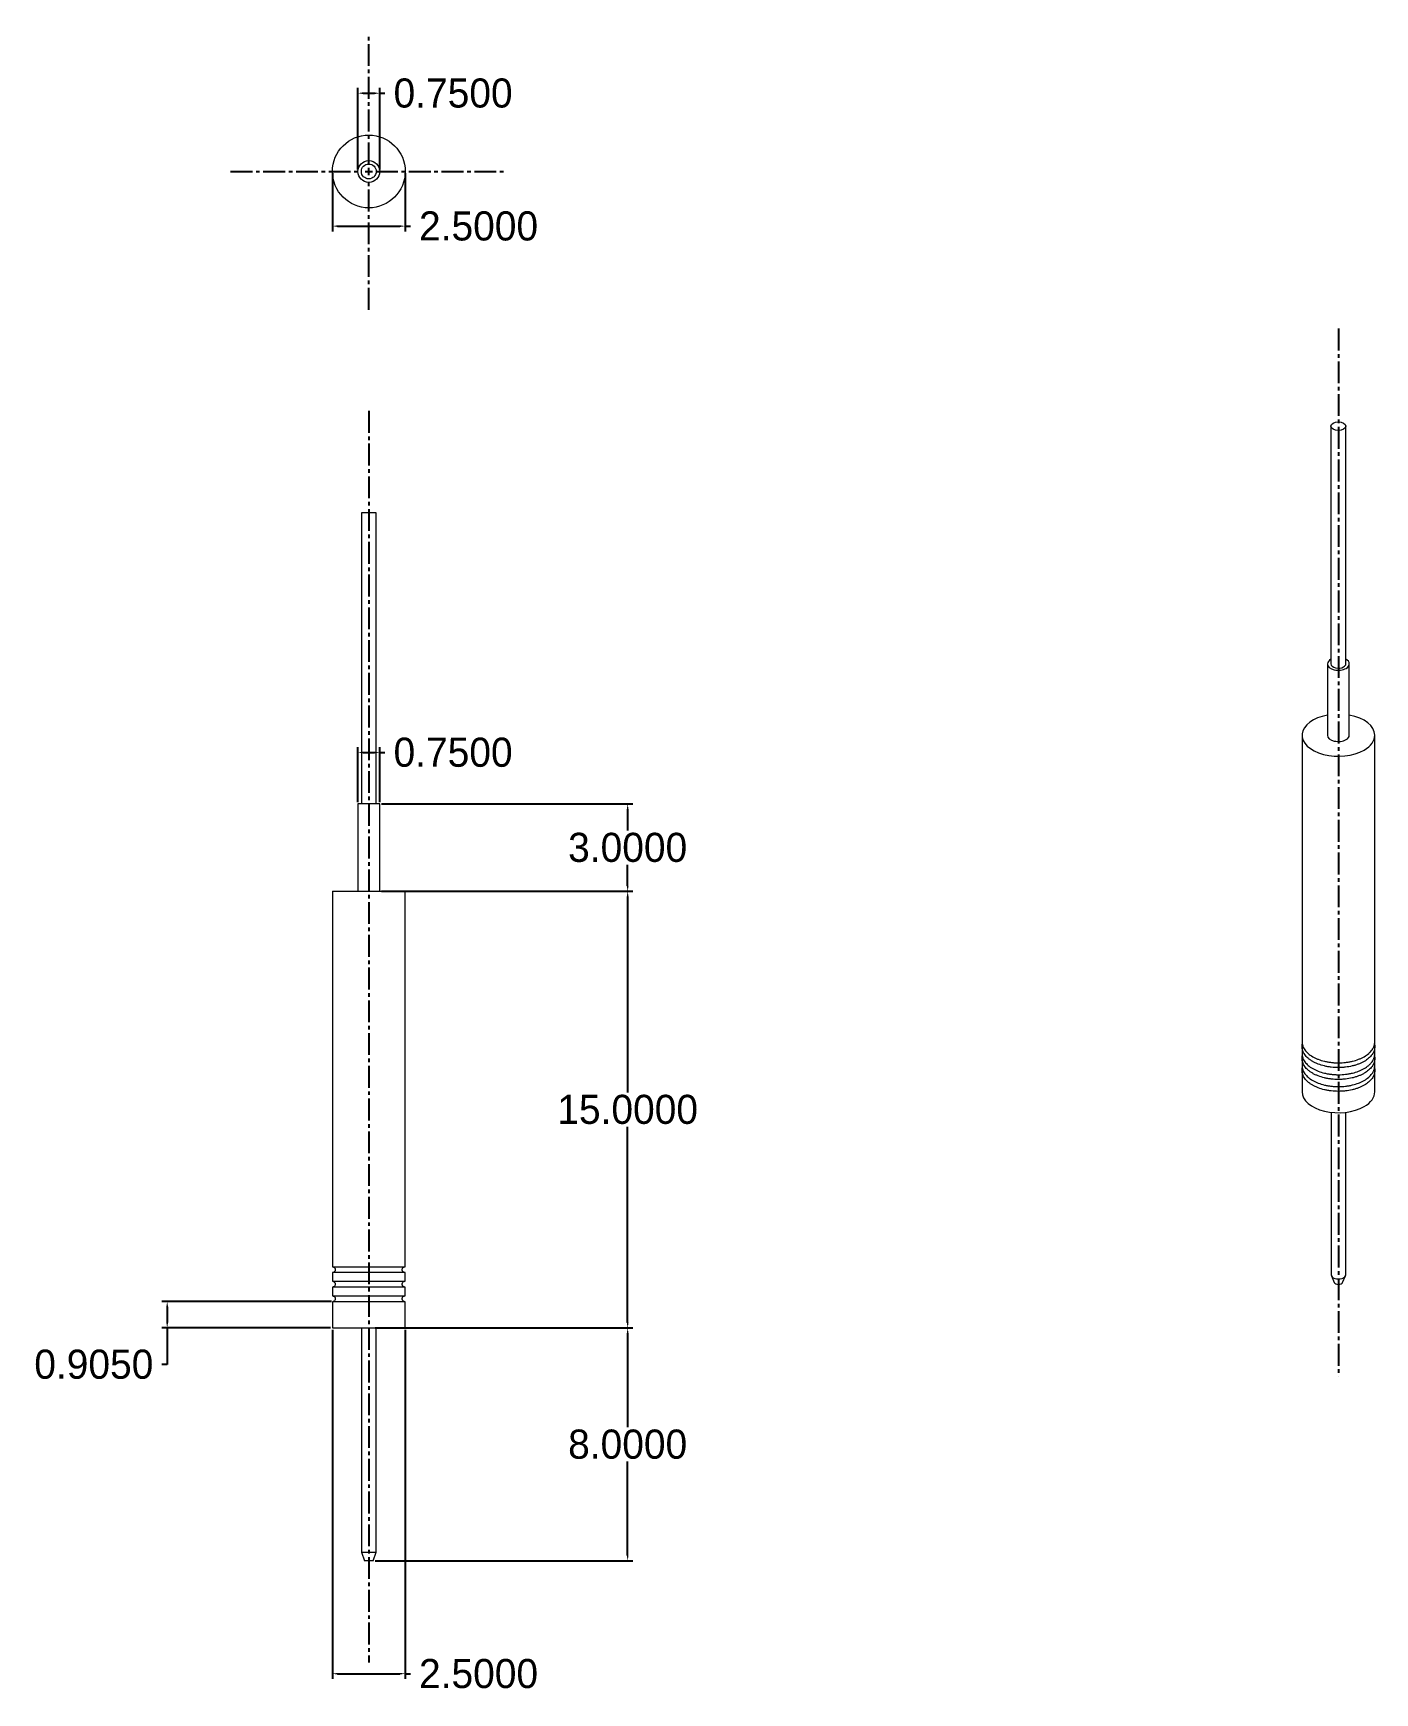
# Model space of a CAD drawing. Header units: millimetres. Extents: x 84.8 to 130.9, y 31.5 to 88.5.
import ezdxf

# ---------------------------------------------------------------- set-up
doc = ezdxf.new("R2010")
doc.units = ezdxf.units.MM
doc.linetypes.add('CENTER2', pattern=[1.125, 0.75, -0.125, 0.125, -0.125])
doc.layers.add('1', color=7, linetype='Continuous', true_color=0xffffff)
doc.dimstyles.get("Standard").update_dxf_attribs({"dimtxt": 1, "dimasz": 0.18, "dimexe": 0.18, "dimexo": 0.0625, "dimgap": 0.09, "dimtad": 0, "dimtih": 1, "dimtoh": 1, "dimdec": 4, "dimzin": 0, "dimdsep": 46, "dimtxsty": 'Standard', "dimcen": 0.09, "dimadec": 0, "dimazin": 0, "dimtfac": 1, "dimtdec": 4, "dimtofl": 0, "dimtmove": 0, "dimatfit": 3, "dimfxl": 1, "dimtolj": 1, "dimtzin": 0, "dimarcsym": 0})

# ---------------------------------------------------------------- blocks, each defined once
blk = doc.blocks.new('*D23')
at = {"color": 0, "lineweight": -2, "transparency": 16777216}
for p, q in [((97.663, 58.993), (105.421, 58.993)), ((105.241, 58.813), (105.241, 52.083)), ((105.241, 44.173), (105.241, 50.903)), ((97.663, 43.993), (105.421, 43.993))]:
    blk.add_line(p, q, dxfattribs=at)
at = {"color": 0, "lineweight": -3, "transparency": 16777216}
for points in [[(105.211, 58.813), (105.271, 58.813), (105.241, 58.993)], [(105.211, 44.173), (105.271, 44.173), (105.241, 43.993)]]:
    blk.add_solid(points, dxfattribs=at)
at = {"layer": 'Defpoints', "color": 0, "lineweight": -3, "transparency": 16777216}
for p in [(97.6, 58.993), (97.6, 43.993), (105.241, 43.993)]:
    blk.add_point(p, dxfattribs=at)
at = {"color": 0, "lineweight": -3, "transparency": 16777216, "insert": (105.241, 51.493), "char_height": 1, "attachment_point": 5}
blk.add_mtext('\\A1;15.0000', dxfattribs=at)
blk = doc.blocks.new('*D24')
at = {"color": 0, "lineweight": -2, "transparency": 16777216}
for p, q in [((95.068, 44.898), (89.245, 44.898)), ((89.425, 44.718), (89.425, 44.173)), ((95.038, 43.993), (89.245, 43.993)), ((89.425, 43.993), (89.425, 42.739)), ((89.425, 42.739), (89.245, 42.739))]:
    blk.add_line(p, q, dxfattribs=at)
at = {"color": 0, "lineweight": -3, "transparency": 16777216}
for points in [[(89.395, 44.718), (89.455, 44.718), (89.425, 44.898)], [(89.395, 44.173), (89.455, 44.173), (89.425, 43.993)]]:
    blk.add_solid(points, dxfattribs=at)
at = {"layer": 'Defpoints', "color": 0, "lineweight": -3, "transparency": 16777216}
for p in [(89.425, 44.898), (95.13, 44.898), (95.1, 43.993)]:
    blk.add_point(p, dxfattribs=at)
at = {"color": 0, "lineweight": -3, "transparency": 16777216, "insert": (86.905, 42.739), "char_height": 1, "attachment_point": 5}
blk.add_mtext('\\A1;0.9050', dxfattribs=at)
blk = doc.blocks.new('*D26')
at = {"color": 0, "lineweight": -2, "transparency": 16777216}
for p, q in [((96.563, 43.993), (105.421, 43.993)), ((105.241, 43.813), (105.241, 40.583)), ((105.241, 36.173), (105.241, 39.403)), ((96.563, 35.993), (105.421, 35.993))]:
    blk.add_line(p, q, dxfattribs=at)
at = {"color": 0, "lineweight": -3, "transparency": 16777216}
for points in [[(105.211, 43.813), (105.271, 43.813), (105.241, 43.993)], [(105.211, 36.173), (105.271, 36.173), (105.241, 35.993)]]:
    blk.add_solid(points, dxfattribs=at)
at = {"layer": 'Defpoints', "color": 0, "lineweight": -3, "transparency": 16777216}
for p in [(96.5, 43.993), (105.241, 43.993), (96.5, 35.993)]:
    blk.add_point(p, dxfattribs=at)
at = {"color": 0, "lineweight": -3, "transparency": 16777216, "insert": (105.241, 39.993), "char_height": 1, "attachment_point": 5}
blk.add_mtext('\\A1;8.0000', dxfattribs=at)
blk = doc.blocks.new('*D27')
at = {"color": 0, "lineweight": -2, "transparency": 16777216}
for p, q in [((95.1, 43.93), (95.1, 31.933)), ((97.6, 43.93), (97.6, 31.933)), ((95.28, 32.113), (97.42, 32.113)), ((97.6, 32.113), (97.78, 32.113))]:
    blk.add_line(p, q, dxfattribs=at)
at = {"color": 0, "lineweight": -3, "transparency": 16777216}
for points in [[(95.28, 32.143), (95.28, 32.083), (95.1, 32.113)], [(97.42, 32.143), (97.42, 32.083), (97.6, 32.113)]]:
    blk.add_solid(points, dxfattribs=at)
at = {"layer": 'Defpoints', "color": 0, "lineweight": -3, "transparency": 16777216}
for p in [(95.1, 43.993), (97.6, 43.993), (97.6, 32.113)]:
    blk.add_point(p, dxfattribs=at)
at = {"color": 0, "lineweight": -3, "transparency": 16777216, "insert": (100.12, 32.113), "char_height": 1, "attachment_point": 5}
blk.add_mtext('\\A1;2.5000', dxfattribs=at)
blk = doc.blocks.new('*D28')
at = {"color": 0, "lineweight": -2, "transparency": 16777216}
for p, q in [((95.975, 62.055), (95.975, 63.941)), ((96.725, 62.055), (96.725, 63.941)), ((96.155, 63.761), (96.545, 63.761)), ((96.725, 63.761), (96.905, 63.761))]:
    blk.add_line(p, q, dxfattribs=at)
at = {"color": 0, "lineweight": -3, "transparency": 16777216}
for points in [[(96.155, 63.791), (96.155, 63.731), (95.975, 63.761)], [(96.545, 63.791), (96.545, 63.731), (96.725, 63.761)]]:
    blk.add_solid(points, dxfattribs=at)
at = {"layer": 'Defpoints', "color": 0, "lineweight": -3, "transparency": 16777216}
for p in [(96.725, 63.761), (95.975, 61.993), (96.725, 61.993)]:
    blk.add_point(p, dxfattribs=at)
at = {"color": 0, "lineweight": -3, "transparency": 16777216, "insert": (99.245, 63.761), "char_height": 1, "attachment_point": 5}
blk.add_mtext('\\A1;0.7500', dxfattribs=at)
blk = doc.blocks.new('*U30')
at = {"color": 0, "linetype": 'CENTER2', "lineweight": -3, "transparency": 16777216}
blk.add_line((0, 19.234), (0, -16.768), dxfattribs=at)
blk = doc.blocks.new('*U31')
at = {"color": 0, "linetype": 'CENTER2', "lineweight": -3, "transparency": 16777216}
blk.add_line((0, 22.95), (0, -20.05), dxfattribs=at)
blk = doc.blocks.new('*D32')
at = {"color": 0, "lineweight": -2, "transparency": 16777216}
for p, q in [((96.788, 61.993), (105.421, 61.993)), ((105.241, 61.813), (105.241, 61.083)), ((105.241, 59.173), (105.241, 59.903)), ((96.788, 58.993), (105.421, 58.993))]:
    blk.add_line(p, q, dxfattribs=at)
at = {"color": 0, "lineweight": -3, "transparency": 16777216}
for points in [[(105.211, 61.813), (105.271, 61.813), (105.241, 61.993)], [(105.211, 59.173), (105.271, 59.173), (105.241, 58.993)]]:
    blk.add_solid(points, dxfattribs=at)
at = {"layer": 'Defpoints', "color": 0, "lineweight": -3, "transparency": 16777216}
for p in [(96.725, 61.993), (96.725, 58.993), (105.241, 58.993)]:
    blk.add_point(p, dxfattribs=at)
at = {"color": 0, "lineweight": -3, "transparency": 16777216, "insert": (105.241, 60.493), "char_height": 1, "attachment_point": 5}
blk.add_mtext('\\A1;3.0000', dxfattribs=at)
blk = doc.blocks.new('*U33')
at = {"color": 0, "linetype": 'CENTER2', "lineweight": -3, "transparency": 16777216}
for p, q in [((0, 0.25), (0, 4.75)), ((-4.75, 0), (-0.25, 0)), ((0.25, 0), (4.75, 0)), ((0, -4.75), (0, -0.25))]:
    blk.add_line(p, q, dxfattribs=at)
at = {"color": 0, "linetype": 'Continuous', "lineweight": -3, "transparency": 16777216}
for p, q in [((-0.125, 0), (0.125, 0)), ((0, -0.125), (0, 0.125))]:
    blk.add_line(p, q, dxfattribs=at)
blk = doc.blocks.new('*D34')
at = {"color": 0, "lineweight": -2, "transparency": 16777216}
for p, q in [((95.1, 83.655), (95.1, 81.66)), ((97.6, 83.655), (97.6, 81.66)), ((95.28, 81.84), (97.42, 81.84)), ((97.6, 81.84), (97.78, 81.84))]:
    blk.add_line(p, q, dxfattribs=at)
at = {"color": 0, "lineweight": -3, "transparency": 16777216}
for points in [[(95.28, 81.87), (95.28, 81.81), (95.1, 81.84)], [(97.42, 81.87), (97.42, 81.81), (97.6, 81.84)]]:
    blk.add_solid(points, dxfattribs=at)
at = {"layer": 'Defpoints', "color": 0, "lineweight": -3, "transparency": 16777216}
for p in [(95.1, 83.718), (97.6, 83.718), (97.6, 81.84)]:
    blk.add_point(p, dxfattribs=at)
at = {"color": 0, "lineweight": -3, "transparency": 16777216, "insert": (100.12, 81.84), "char_height": 1, "attachment_point": 5}
blk.add_mtext('\\A1;2.5000', dxfattribs=at)
blk = doc.blocks.new('*D35')
at = {"color": 0, "lineweight": -2, "transparency": 16777216}
for p, q in [((95.975, 83.78), (95.975, 86.586)), ((96.155, 86.406), (96.545, 86.406)), ((96.725, 83.78), (96.725, 86.586)), ((96.725, 86.406), (96.905, 86.406))]:
    blk.add_line(p, q, dxfattribs=at)
at = {"color": 0, "lineweight": -3, "transparency": 16777216}
for points in [[(96.155, 86.436), (96.155, 86.376), (95.975, 86.406)], [(96.545, 86.436), (96.545, 86.376), (96.725, 86.406)]]:
    blk.add_solid(points, dxfattribs=at)
at = {"layer": 'Defpoints', "color": 0, "lineweight": -3, "transparency": 16777216}
for p in [(96.725, 86.406), (95.975, 83.718), (96.725, 83.718)]:
    blk.add_point(p, dxfattribs=at)
at = {"color": 0, "lineweight": -3, "transparency": 16777216, "insert": (99.245, 86.406), "char_height": 1, "attachment_point": 5}
blk.add_mtext('\\A1;0.7500', dxfattribs=at)

msp = doc.modelspace()

# ---------------------------------------------------------------- linework, layer by layer
at = {"layer": '1', "color": 155, "linetype": 'Continuous', "lineweight": 13}
for p, q in [((129.39847, 74.96673), (129.39847, 66.80176)), ((129.90847, 66.80176), (129.90847, 74.96673)), ((96.35036, 71.99281), (96.09536, 71.99281)), ((96.09536, 71.99281), (96.09536, 61.99281)), ((96.60536, 71.99281), (96.35036, 71.99281)), ((96.60536, 61.99281), (96.60536, 71.99281)), ((129.27847, 66.80176), (129.27847, 64.35227)), ((130.02847, 64.35227), (130.02847, 66.80176)), ((128.40347, 64.35227), (128.40347, 53.81937)), ((130.90347, 53.81946), (130.90347, 64.35227)), ((96.35036, 61.99281), (95.97536, 61.99281)), ((95.97536, 61.99281), (95.97536, 58.99281)), ((96.72536, 61.99281), (96.35036, 61.99281)), ((96.72536, 58.99281), (96.72536, 61.99281)), ((95.10036, 58.99281), (96.35036, 58.99281)), ((95.10036, 58.99281), (95.10036, 46.09278)), ((96.35036, 58.99281), (97.60036, 58.99281)), ((97.60036, 46.09277), (97.60036, 58.99281)), ((128.40347, 53.65621), (128.40347, 53.41112)), ((130.90347, 53.41121), (130.90347, 53.65617)), ((128.40347, 53.24796), (128.40347, 53.00288)), ((130.90347, 53.00296), (130.90347, 53.24792)), ((128.40347, 52.83971), (128.40347, 52.10482)), ((130.90347, 52.10482), (130.90347, 52.83967)), ((129.40347, 51.39763), (129.40347, 45.8178)), ((129.90347, 45.8178), (129.90347, 51.39763)), ((95.10036, 45.89285), (95.10036, 45.59278)), ((97.60036, 45.59277), (97.60036, 45.89283)), ((129.41051, 45.78378), (129.50769, 45.55244)), ((129.79924, 45.55244), (129.89642, 45.78378)), ((95.10036, 45.39285), (95.10036, 45.09278)), ((97.60036, 45.09277), (97.60036, 45.39283)), ((95.10036, 44.89285), (95.10036, 43.99281)), ((97.60036, 43.99281), (97.60036, 44.89283)), ((95.10036, 43.99281), (96.35036, 43.99281)), ((96.10036, 43.99281), (96.10036, 36.29281)), ((96.35036, 43.99281), (97.60036, 43.99281)), ((96.60036, 36.29281), (96.60036, 43.99281)), ((96.10036, 36.29281), (96.20036, 35.99281)), ((96.10036, 36.29281), (96.60036, 36.29281)), ((96.50036, 35.99281), (96.20036, 35.99281)), ((96.50036, 35.99281), (96.60036, 36.29281))]:
    msp.add_line(p, q, dxfattribs=at)
for radius in [1.25, 0.375, 0.255]:
    msp.add_circle((96.35036, 83.71768), radius, dxfattribs=at)
msp.add_ellipse((129.65347, 74.96673), major_axis=(-0.255, 0), ratio=0.57735027, dxfattribs=at)
for centre, major_axis, start_param, end_param in [((129.65347, 66.80176), (-0.375, 0), 5.46018604, 6.28318531), ((129.65347, 66.80176), (-0.375, 0), 0, 2.35619479), ((129.65347, 66.80176), (-0.255, 0), 0, 2.35619524), ((129.65347, 66.80176), (-0.255, 0), 2.35619525, 3.14159379), ((129.65347, 66.80176), (-0.375, 0), 2.35619454, 3.96468959), ((129.65347, 64.35227), (1.25, 0), 1.87553073, 5.49778699), ((129.65347, 64.35227), (1.25, 0), 0, 1.26616001), ((129.65347, 64.35227), (-0.375, 0), 0, 2.35619479), ((129.65347, 64.35227), (-0.375, 0), 2.35619454, 3.14159325), ((129.65347, 64.35227), (1.25, 0), 5.49778699, 6.28318531), ((129.65347, 52.10482), (1.25, 0), 3.14159248, 5.49778699), ((129.65347, 52.10482), (1.25, 0), 5.49778699, 6.28318531), ((129.65347, 45.8178), (-0.25, 0), 0, 3.14159283), ((129.65347, 45.57285), (0.15, 0), 3.37956843, 6.04521082)]:
    msp.add_ellipse(centre, major_axis=major_axis, ratio=0.57735027, start_param=start_param, end_param=end_param, dxfattribs=at)
for points, knots in [([(130.88841, 53.76784), (130.889, 53.76568), (130.88957, 53.76352), (130.89311, 53.74965), (130.90055, 53.71448), (130.90545, 53.65577), (130.90143, 53.60872), (130.89337, 53.56163), (130.88727, 53.53796), (130.86316, 53.46831), (130.83944, 53.42334), (130.79256, 53.35805), (130.77502, 53.33662), (130.73608, 53.29462), (130.71497, 53.27434), (130.64691, 53.21564), (130.59525, 53.17931), (130.52269, 53.13743), (130.50774, 53.12921), (130.47719, 53.11323), (130.46163, 53.10549), (130.41412, 53.08301), (130.34858, 53.05498), (130.27872, 53.0308), (130.22468, 53.01414), (130.20639, 53.00883), (130.16926, 52.9987), (130.15036, 52.99387), (130.05523, 52.97119), (129.9772, 52.95761), (129.85733, 52.94385), (129.8169, 52.94038), (129.75554, 52.93687), (129.73491, 52.93599), (129.69382, 52.93482), (129.67332, 52.93453), (129.57109, 52.93452), (129.49008, 52.93911), (129.3898, 52.95062), (129.3698, 52.95321), (129.32988, 52.95899), (129.30995, 52.96218), (129.25095, 52.97255), (129.21248, 52.98053), (129.09959, 53.00757), (129.02765, 53.02971), (128.94204, 53.0627), (128.92514, 53.06957), (128.89216, 53.08369), (128.87602, 53.09096), (128.82867, 53.11339), (128.76833, 53.14496), (128.71353, 53.17983), (128.67454, 53.20723), (128.6619, 53.21658), (128.63733, 53.23569), (128.62545, 53.24544), (128.56847, 53.2947), (128.53011, 53.33619), (128.48322, 53.40145), (128.46938, 53.42372), (128.4454, 53.46931), (128.43545, 53.49229), (128.41156, 53.5616), (128.40352, 53.60834), (128.40345, 53.66758), (128.40395, 53.67948), (128.40596, 53.70331), (128.40747, 53.71516), (128.41044, 53.73263), (128.41152, 53.7383), (128.41272, 53.74395)], [0, 0, 0, 0, 0.0026412, 0.0026412, 0.0169954, 0.04570381, 0.07441222, 0.07441222, 0.10312063, 0.10312063, 0.16053744, 0.16053744, 0.18924585, 0.18924585, 0.21795425, 0.21795425, 0.27537107, 0.27537107, 0.28972527, 0.28972527, 0.30407948, 0.30407948, 0.33278788, 0.36149629, 0.36149629, 0.37585049, 0.37585049, 0.3902047, 0.3902047, 0.44762151, 0.44762151, 0.47632992, 0.47632992, 0.49068412, 0.49068412, 0.50503833, 0.50503833, 0.56245514, 0.56245514, 0.57680934, 0.57680934, 0.59116355, 0.59116355, 0.61987195, 0.61987195, 0.67728877, 0.67728877, 0.69164297, 0.69164297, 0.70599717, 0.70599717, 0.73470558, 0.76341399, 0.76341399, 0.77776819, 0.77776819, 0.7921224, 0.7921224, 0.84953921, 0.84953921, 0.87824762, 0.87824762, 0.90695602, 0.90695602, 0.96437284, 0.96437284, 0.97872704, 0.97872704, 0.99308125, 0.99308125, 1, 1, 1, 1]), ([(128.40347, 53.81978), (128.40347, 53.81912), (128.40347, 53.81847), (128.40365, 53.77083), (128.41172, 53.72395), (128.43203, 53.66559), (128.43659, 53.65399), (128.44664, 53.63103), (128.46314, 53.59691), (128.49763, 53.54163), (128.53261, 53.49909), (128.57135, 53.45741), (128.59272, 53.43691), (128.66123, 53.37799), (128.713, 53.34173), (128.78524, 53.30013), (128.80007, 53.29199), (128.83049, 53.27611), (128.84612, 53.26834), (128.89399, 53.24572), (128.92693, 53.23167), (129.02876, 53.19251), (129.1006, 53.17038), (129.19544, 53.1478), (129.21471, 53.14353), (129.25352, 53.13557), (129.31201, 53.1245), (129.41089, 53.11034), (129.49146, 53.10347), (129.55244, 53.10002), (129.57286, 53.09916), (129.61389, 53.09801), (129.63456, 53.09772), (129.73744, 53.09776), (129.81851, 53.10245), (129.93833, 53.11627), (129.97798, 53.12202), (130.03697, 53.1324), (130.0566, 53.13617), (130.0953, 53.1442), (130.1144, 53.14848), (130.20876, 53.17116), (130.28049, 53.19336), (130.36547, 53.22617), (130.38223, 53.23299), (130.41526, 53.24715), (130.43155, 53.2545), (130.47914, 53.27708), (130.50937, 53.29294), (130.59568, 53.34285), (130.64741, 53.37923), (130.70458, 53.42869), (130.71561, 53.43877), (130.73669, 53.45911), (130.76689, 53.48997), (130.81033, 53.54311), (130.83781, 53.58743), (130.85563, 53.62137), (130.8611, 53.6328), (130.87111, 53.65589), (130.87561, 53.6675), (130.89555, 53.72557), (130.90346, 53.77234), (130.90347, 53.81962), (130.90347, 53.81981), (130.90347, 53.82)], [0, 0, 0, 0, 0.00087404, 0.00087404, 0.0633038, 0.0633038, 0.07891124, 0.07891124, 0.09451868, 0.12573357, 0.15694845, 0.15694845, 0.18816333, 0.18816333, 0.25059309, 0.25059309, 0.26620053, 0.26620053, 0.28180798, 0.28180798, 0.31302286, 0.31302286, 0.37545262, 0.37545262, 0.39106006, 0.39106006, 0.4066675, 0.43788239, 0.46909727, 0.46909727, 0.48470471, 0.48470471, 0.50031215, 0.50031215, 0.56274191, 0.56274191, 0.59395679, 0.59395679, 0.60956424, 0.60956424, 0.62517168, 0.62517168, 0.68760144, 0.68760144, 0.70320888, 0.70320888, 0.71881632, 0.71881632, 0.7500312, 0.7500312, 0.81246097, 0.81246097, 0.82806841, 0.82806841, 0.84367585, 0.87489073, 0.90610561, 0.90610561, 0.92171306, 0.92171306, 0.9373205, 0.9373205, 0.99975026, 0.99975026, 1, 1, 1, 1]), ([(130.88841, 53.35959), (130.889, 53.35743), (130.88957, 53.35527), (130.89311, 53.3414), (130.90055, 53.30623), (130.90545, 53.24753), (130.90143, 53.20048), (130.89337, 53.15338), (130.88727, 53.12971), (130.86316, 53.06007), (130.83944, 53.0151), (130.79256, 52.9498), (130.77502, 52.92837), (130.73608, 52.88637), (130.71497, 52.8661), (130.64691, 52.8074), (130.59525, 52.77107), (130.52269, 52.72918), (130.50774, 52.72096), (130.47719, 52.70499), (130.46163, 52.69725), (130.41412, 52.67476), (130.34858, 52.64673), (130.27872, 52.62256), (130.22468, 52.60589), (130.20639, 52.60058), (130.16926, 52.59045), (130.15036, 52.58563), (130.05523, 52.56294), (129.9772, 52.54937), (129.85733, 52.53561), (129.8169, 52.53213), (129.75554, 52.52862), (129.73491, 52.52774), (129.69382, 52.52657), (129.67332, 52.52628), (129.57109, 52.52627), (129.49008, 52.53086), (129.3898, 52.54237), (129.3698, 52.54496), (129.32988, 52.55074), (129.30995, 52.55394), (129.25095, 52.5643), (129.21248, 52.57228), (129.09959, 52.59933), (129.02765, 52.62146), (128.94204, 52.65446), (128.92514, 52.66132), (128.89216, 52.67544), (128.87602, 52.68271), (128.82867, 52.70514), (128.76833, 52.73671), (128.71353, 52.77158), (128.67454, 52.79898), (128.6619, 52.80833), (128.63733, 52.82745), (128.62545, 52.83719), (128.56847, 52.88645), (128.53011, 52.92794), (128.48322, 52.99321), (128.46938, 53.01547), (128.4454, 53.06106), (128.43545, 53.08404), (128.41156, 53.15335), (128.40352, 53.2001), (128.40345, 53.25933), (128.40395, 53.27123), (128.40596, 53.29506), (128.40747, 53.30691), (128.41044, 53.32438), (128.41152, 53.33005), (128.41272, 53.3357)], [0, 0, 0, 0, 0.0026412, 0.0026412, 0.0169954, 0.04570381, 0.07441222, 0.07441222, 0.10312063, 0.10312063, 0.16053744, 0.16053744, 0.18924585, 0.18924585, 0.21795425, 0.21795425, 0.27537107, 0.27537107, 0.28972527, 0.28972527, 0.30407948, 0.30407948, 0.33278788, 0.36149629, 0.36149629, 0.37585049, 0.37585049, 0.3902047, 0.3902047, 0.44762151, 0.44762151, 0.47632992, 0.47632992, 0.49068412, 0.49068412, 0.50503833, 0.50503833, 0.56245514, 0.56245514, 0.57680934, 0.57680934, 0.59116355, 0.59116355, 0.61987195, 0.61987195, 0.67728877, 0.67728877, 0.69164297, 0.69164297, 0.70599717, 0.70599717, 0.73470558, 0.76341399, 0.76341399, 0.77776819, 0.77776819, 0.7921224, 0.7921224, 0.84953921, 0.84953921, 0.87824762, 0.87824762, 0.90695602, 0.90695602, 0.96437284, 0.96437284, 0.97872704, 0.97872704, 0.99308125, 0.99308125, 1, 1, 1, 1]), ([(128.40347, 53.41153), (128.40347, 53.41087), (128.40347, 53.41022), (128.40365, 53.36258), (128.41172, 53.31571), (128.43203, 53.25734), (128.43659, 53.24574), (128.44664, 53.22278), (128.46314, 53.18866), (128.49763, 53.13339), (128.53261, 53.09084), (128.57135, 53.04916), (128.59272, 53.02866), (128.66123, 52.96974), (128.713, 52.93348), (128.78524, 52.89188), (128.80007, 52.88375), (128.83049, 52.86786), (128.84612, 52.8601), (128.89399, 52.83747), (128.92693, 52.82342), (129.02876, 52.78427), (129.1006, 52.76213), (129.19544, 52.73956), (129.21471, 52.73529), (129.25352, 52.72732), (129.31201, 52.71625), (129.41089, 52.70209), (129.49146, 52.69522), (129.55244, 52.69178), (129.57286, 52.69091), (129.61389, 52.68976), (129.63456, 52.68947), (129.73744, 52.68951), (129.81851, 52.6942), (129.93833, 52.70803), (129.97798, 52.71378), (130.03697, 52.72416), (130.0566, 52.72792), (130.0953, 52.73596), (130.1144, 52.74024), (130.20876, 52.76292), (130.28049, 52.78511), (130.36547, 52.81793), (130.38223, 52.82474), (130.41526, 52.8389), (130.43155, 52.84625), (130.47914, 52.86883), (130.50937, 52.88469), (130.59568, 52.9346), (130.64741, 52.97099), (130.70458, 53.02044), (130.71561, 53.03052), (130.73669, 53.05086), (130.76689, 53.08172), (130.81033, 53.13486), (130.83781, 53.17918), (130.85563, 53.21312), (130.8611, 53.22455), (130.87111, 53.24764), (130.87561, 53.25925), (130.89555, 53.31732), (130.90346, 53.36409), (130.90347, 53.41137), (130.90347, 53.41156), (130.90347, 53.41175)], [0, 0, 0, 0, 0.00087403, 0.00087403, 0.06330379, 0.06330379, 0.07891124, 0.07891124, 0.09451868, 0.12573356, 0.15694844, 0.15694844, 0.18816332, 0.18816332, 0.25059309, 0.25059309, 0.26620053, 0.26620053, 0.28180797, 0.28180797, 0.31302285, 0.31302285, 0.37545262, 0.37545262, 0.39106006, 0.39106006, 0.4066675, 0.43788238, 0.46909726, 0.46909726, 0.4847047, 0.4847047, 0.50031215, 0.50031215, 0.56274191, 0.56274191, 0.59395679, 0.59395679, 0.60956423, 0.60956423, 0.62517167, 0.62517167, 0.68760144, 0.68760144, 0.70320888, 0.70320888, 0.71881632, 0.71881632, 0.7500312, 0.7500312, 0.81246097, 0.81246097, 0.82806841, 0.82806841, 0.84367585, 0.87489073, 0.90610561, 0.90610561, 0.92171305, 0.92171305, 0.9373205, 0.9373205, 0.99975026, 0.99975026, 1, 1, 1, 1]), ([(130.88841, 52.95134), (130.889, 52.94918), (130.88957, 52.94703), (130.89311, 52.93315), (130.90055, 52.89798), (130.90545, 52.83928), (130.90143, 52.79223), (130.89337, 52.74514), (130.88727, 52.72146), (130.86316, 52.65182), (130.83944, 52.60685), (130.79256, 52.54155), (130.77502, 52.52012), (130.73608, 52.47812), (130.71497, 52.45785), (130.64691, 52.39915), (130.59525, 52.36282), (130.52269, 52.32093), (130.50774, 52.31272), (130.47719, 52.29674), (130.46163, 52.289), (130.41412, 52.26651), (130.34858, 52.23848), (130.27872, 52.21431), (130.22468, 52.19764), (130.20639, 52.19233), (130.16926, 52.18221), (130.15036, 52.17738), (130.05523, 52.15469), (129.9772, 52.14112), (129.85733, 52.12736), (129.8169, 52.12388), (129.75554, 52.12038), (129.73491, 52.11949), (129.69382, 52.11832), (129.67332, 52.11803), (129.57109, 52.11802), (129.49008, 52.12261), (129.3898, 52.13412), (129.3698, 52.13672), (129.32988, 52.1425), (129.30995, 52.14569), (129.25095, 52.15605), (129.21248, 52.16403), (129.09959, 52.19108), (129.02765, 52.21321), (128.94204, 52.24621), (128.92514, 52.25307), (128.89216, 52.26719), (128.87602, 52.27446), (128.82867, 52.29689), (128.76833, 52.32846), (128.71353, 52.36333), (128.67454, 52.39073), (128.6619, 52.40008), (128.63733, 52.4192), (128.62545, 52.42894), (128.56847, 52.4782), (128.53011, 52.51969), (128.48322, 52.58496), (128.46938, 52.60722), (128.4454, 52.65281), (128.43545, 52.67579), (128.41156, 52.7451), (128.40352, 52.79185), (128.40345, 52.85108), (128.40395, 52.86298), (128.40596, 52.88681), (128.40747, 52.89867), (128.41044, 52.91614), (128.41152, 52.9218), (128.41272, 52.92745)], [0, 0, 0, 0, 0.00264119, 0.00264119, 0.0169954, 0.0457038, 0.07441221, 0.07441221, 0.10312062, 0.10312062, 0.16053743, 0.16053743, 0.18924584, 0.18924584, 0.21795425, 0.21795425, 0.27537106, 0.27537106, 0.28972527, 0.28972527, 0.30407947, 0.30407947, 0.33278788, 0.36149628, 0.36149628, 0.37585049, 0.37585049, 0.39020469, 0.39020469, 0.44762151, 0.44762151, 0.47632991, 0.47632991, 0.49068412, 0.49068412, 0.50503832, 0.50503832, 0.56245514, 0.56245514, 0.57680934, 0.57680934, 0.59116354, 0.59116354, 0.61987195, 0.61987195, 0.67728876, 0.67728876, 0.69164297, 0.69164297, 0.70599717, 0.70599717, 0.73470558, 0.76341399, 0.76341399, 0.77776819, 0.77776819, 0.79212239, 0.79212239, 0.84953921, 0.84953921, 0.87824762, 0.87824762, 0.90695602, 0.90695602, 0.96437284, 0.96437284, 0.97872704, 0.97872704, 0.99308125, 0.99308125, 1, 1, 1, 1]), ([(128.40347, 53.00328), (128.40347, 53.00263), (128.40347, 53.00197), (128.40365, 52.95433), (128.41172, 52.90746), (128.43203, 52.8491), (128.43659, 52.83749), (128.44664, 52.81453), (128.46314, 52.78042), (128.49763, 52.72514), (128.53261, 52.6826), (128.57135, 52.64091), (128.59272, 52.62041), (128.66123, 52.5615), (128.713, 52.52524), (128.78524, 52.48363), (128.80007, 52.4755), (128.83049, 52.45961), (128.84612, 52.45185), (128.89399, 52.42923), (128.92693, 52.41517), (129.02876, 52.37602), (129.1006, 52.35389), (129.19544, 52.33131), (129.21471, 52.32704), (129.25352, 52.31907), (129.31201, 52.30801), (129.41089, 52.29384), (129.49146, 52.28698), (129.55244, 52.28353), (129.57286, 52.28266), (129.61389, 52.28151), (129.63456, 52.28122), (129.73744, 52.28127), (129.81851, 52.28595), (129.93833, 52.29978), (129.97798, 52.30553), (130.03697, 52.31591), (130.0566, 52.31967), (130.0953, 52.32771), (130.1144, 52.33199), (130.20876, 52.35467), (130.28049, 52.37687), (130.36547, 52.40968), (130.38223, 52.4165), (130.41526, 52.43065), (130.43155, 52.438), (130.47914, 52.46059), (130.50937, 52.47644), (130.59568, 52.52635), (130.64741, 52.56274), (130.70458, 52.6122), (130.71561, 52.62228), (130.73669, 52.64261), (130.76689, 52.67347), (130.81033, 52.72661), (130.83781, 52.77094), (130.85563, 52.80487), (130.8611, 52.8163), (130.87111, 52.83939), (130.87561, 52.851), (130.89555, 52.90907), (130.90346, 52.95584), (130.90347, 53.00313), (130.90347, 53.00331), (130.90347, 53.0035)], [0, 0, 0, 0, 0.00087404, 0.00087404, 0.0633038, 0.0633038, 0.07891125, 0.07891125, 0.09451869, 0.12573357, 0.15694845, 0.15694845, 0.18816333, 0.18816333, 0.2505931, 0.2505931, 0.26620054, 0.26620054, 0.28180798, 0.28180798, 0.31302286, 0.31302286, 0.37545262, 0.37545262, 0.39106006, 0.39106006, 0.4066675, 0.43788239, 0.46909727, 0.46909727, 0.48470471, 0.48470471, 0.50031215, 0.50031215, 0.56274191, 0.56274191, 0.5939568, 0.5939568, 0.60956424, 0.60956424, 0.62517168, 0.62517168, 0.68760144, 0.68760144, 0.70320888, 0.70320888, 0.71881632, 0.71881632, 0.75003121, 0.75003121, 0.81246097, 0.81246097, 0.82806841, 0.82806841, 0.84367585, 0.87489073, 0.90610562, 0.90610562, 0.92171306, 0.92171306, 0.9373205, 0.9373205, 0.99975026, 0.99975026, 1, 1, 1, 1]), ([(95.10047, 46.0928), (95.10067, 46.0928), (95.10117, 46.09279), (95.10298, 46.09279), (95.10453, 46.09278), (95.11069, 46.09276), (95.11679, 46.09275), (95.14087, 46.09271), (95.16457, 46.0927), (95.20395, 46.09274), (95.21234, 46.09274), (95.23001, 46.09276), (95.25779, 46.09279), (95.31032, 46.09282), (95.3589, 46.09281), (95.39782, 46.09279), (95.4112, 46.09279), (95.43882, 46.09277), (95.45309, 46.09276), (95.52593, 46.09272), (95.58903, 46.09268), (95.69069, 46.09269), (95.72575, 46.0927), (95.78016, 46.09272), (95.79864, 46.09273), (95.83583, 46.09275), (95.85457, 46.09275), (95.94902, 46.0928), (96.02692, 46.09282), (96.1272, 46.09281), (96.1474, 46.0928), (96.18811, 46.0928), (96.20863, 46.09279), (96.26996, 46.09278), (96.31076, 46.09277), (96.43292, 46.09276), (96.51404, 46.09279), (96.61502, 46.0928), (96.63517, 46.0928), (96.67497, 46.09281), (96.73412, 46.09281), (96.82992, 46.09281), (96.90363, 46.09281), (96.9578, 46.09281), (96.97567, 46.09281), (97.01102, 46.09281), (97.02843, 46.09281), (97.11365, 46.09281), (97.17654, 46.0928), (97.26306, 46.0928), (97.29059, 46.0928), (97.34294, 46.0928), (97.36733, 46.09281), (97.43528, 46.09281), (97.47368, 46.09281), (97.51294, 46.0928), (97.52036, 46.0928), (97.53425, 46.09279), (97.54069, 46.09279), (97.5585, 46.09278), (97.57828, 46.09276), (97.59026, 46.09276), (97.59629, 46.09276), (97.59781, 46.09276), (97.59961, 46.09277), (97.60009, 46.09277), (97.60027, 46.09277)], [0, 0, 0, 0, 0.01193456, 0.01193456, 0.0276766, 0.0276766, 0.0591607, 0.0591607, 0.12212888, 0.12212888, 0.13787092, 0.13787092, 0.15361297, 0.18509706, 0.21658115, 0.21658115, 0.2323232, 0.2323232, 0.24806524, 0.24806524, 0.31103343, 0.31103343, 0.34251752, 0.34251752, 0.35825957, 0.35825957, 0.37400161, 0.37400161, 0.43696979, 0.43696979, 0.45271184, 0.45271184, 0.46845389, 0.46845389, 0.49993798, 0.49993798, 0.56290616, 0.56290616, 0.57864821, 0.57864821, 0.59439025, 0.62587434, 0.65735843, 0.65735843, 0.67310048, 0.67310048, 0.68884253, 0.68884253, 0.75181071, 0.75181071, 0.7832948, 0.7832948, 0.81477889, 0.81477889, 0.87774707, 0.87774707, 0.89348912, 0.89348912, 0.90923117, 0.90923117, 0.94071526, 0.97219935, 0.97219935, 0.98794139, 0.98794139, 1, 1, 1, 1]), ([(97.6003, 45.89285), (97.60034, 45.89285), (97.60036, 45.89285), (97.60026, 45.89287), (97.59222, 45.89287), (97.5722, 45.89286), (97.5677, 45.89285), (97.55766, 45.89285), (97.55213, 45.89284), (97.53418, 45.89283), (97.52037, 45.89283), (97.4735, 45.89281), (97.43509, 45.89281), (97.37778, 45.89282), (97.36588, 45.89282), (97.3414, 45.89282), (97.30359, 45.89282), (97.23515, 45.89283), (97.1747, 45.89282), (97.11133, 45.89281), (97.07801, 45.89281), (96.97567, 45.89281), (96.90383, 45.89281), (96.7907, 45.89281), (96.75205, 45.89281), (96.67307, 45.89282), (96.63332, 45.89282), (96.51328, 45.89284), (96.43224, 45.89286), (96.32963, 45.89286), (96.309, 45.89285), (96.26783, 45.89285), (96.24736, 45.89284), (96.18624, 45.89283), (96.10558, 45.89281), (96.02657, 45.89281), (95.96793, 45.89283), (95.94849, 45.89283), (95.90982, 45.89285), (95.89054, 45.89285), (95.79544, 45.8929), (95.7236, 45.89293), (95.62199, 45.89294), (95.58915, 45.89293), (95.54148, 45.89291), (95.52582, 45.89291), (95.49535, 45.89289), (95.48051, 45.89288), (95.40825, 45.89284), (95.35662, 45.89281), (95.2998, 45.89282), (95.28883, 45.89282), (95.26767, 45.89283), (95.25748, 45.89284), (95.22843, 45.89286), (95.21098, 45.89288), (95.16424, 45.89292), (95.1405, 45.89291), (95.12039, 45.89288), (95.11686, 45.89288), (95.11085, 45.89286), (95.10835, 45.89286), (95.10358, 45.89284), (95.10178, 45.89283), (95.10093, 45.89283)], [0, 0, 0, 0, 0.00364854, 0.00364854, 0.06652382, 0.06652382, 0.08224264, 0.08224264, 0.09796146, 0.09796146, 0.1293991, 0.1293991, 0.19227438, 0.19227438, 0.2079932, 0.2079932, 0.22371202, 0.25514966, 0.2865873, 0.2865873, 0.31802494, 0.31802494, 0.38090021, 0.38090021, 0.41233785, 0.41233785, 0.44377549, 0.44377549, 0.50665077, 0.50665077, 0.52236959, 0.52236959, 0.53808841, 0.53808841, 0.56952605, 0.60096369, 0.60096369, 0.61668251, 0.61668251, 0.63240133, 0.63240133, 0.69527661, 0.69527661, 0.72671425, 0.72671425, 0.74243307, 0.74243307, 0.75815189, 0.75815189, 0.82102717, 0.82102717, 0.83674599, 0.83674599, 0.85246481, 0.85246481, 0.88390245, 0.88390245, 0.94677773, 0.94677773, 0.96249655, 0.96249655, 0.97821537, 0.97821537, 1, 1, 1, 1]), ([(95.13021, 46.08783), (95.13898, 46.08491), (95.1557, 46.07682), (95.17747, 46.05727), (95.19288, 46.03159), (95.20011, 46.00245), (95.19847, 45.97148), (95.18667, 45.94046), (95.16309, 45.91316), (95.14217, 45.90185), (95.13014, 45.89777)], [0, 0, 0, 0, 0.10822635, 0.22466007, 0.3446472, 0.46264877, 0.57964801, 0.71146215, 0.85442443, 1, 1, 1, 1]), ([(97.56586, 45.89777), (97.55732, 45.90058), (97.54113, 45.90854), (97.5193, 45.92811), (97.5039, 45.95387), (97.49667, 45.98311), (97.49828, 46.01416), (97.50999, 46.04523), (97.53349, 46.07257), (97.55398, 46.08382), (97.5658, 46.08783)], [0, 0, 0, 0, 0.11215926, 0.22928863, 0.34818292, 0.46435156, 0.57950968, 0.70992429, 0.85260328, 1, 1, 1, 1]), ([(95.10047, 45.5928), (95.10067, 45.5928), (95.10117, 45.59279), (95.10298, 45.59279), (95.10453, 45.59278), (95.11069, 45.59276), (95.11679, 45.59275), (95.14087, 45.59271), (95.16457, 45.5927), (95.20395, 45.59274), (95.21234, 45.59274), (95.23001, 45.59276), (95.25779, 45.59279), (95.31032, 45.59282), (95.3589, 45.59281), (95.39782, 45.59279), (95.4112, 45.59279), (95.43882, 45.59277), (95.45309, 45.59276), (95.52593, 45.59272), (95.58903, 45.59268), (95.69069, 45.59269), (95.72575, 45.5927), (95.78016, 45.59272), (95.79864, 45.59273), (95.83583, 45.59275), (95.85457, 45.59275), (95.94902, 45.5928), (96.02692, 45.59282), (96.1272, 45.59281), (96.1474, 45.5928), (96.18811, 45.5928), (96.20863, 45.59279), (96.26996, 45.59278), (96.31076, 45.59277), (96.43292, 45.59276), (96.51404, 45.59279), (96.61502, 45.5928), (96.63517, 45.5928), (96.67497, 45.59281), (96.73412, 45.59281), (96.82992, 45.59281), (96.90363, 45.59281), (96.9578, 45.59281), (96.97567, 45.59281), (97.01102, 45.59281), (97.02843, 45.59281), (97.11365, 45.59281), (97.17654, 45.5928), (97.26306, 45.5928), (97.29059, 45.5928), (97.34294, 45.5928), (97.36733, 45.59281), (97.43528, 45.59281), (97.47368, 45.59281), (97.51294, 45.5928), (97.52036, 45.5928), (97.53425, 45.59279), (97.54069, 45.59279), (97.5585, 45.59278), (97.57828, 45.59276), (97.59026, 45.59276), (97.59629, 45.59276), (97.59781, 45.59276), (97.59961, 45.59277), (97.60009, 45.59277), (97.60027, 45.59277)], [0, 0, 0, 0, 0.01193456, 0.01193456, 0.02767661, 0.02767661, 0.0591607, 0.0591607, 0.12212888, 0.12212888, 0.13787093, 0.13787093, 0.15361297, 0.18509706, 0.21658116, 0.21658116, 0.2323232, 0.2323232, 0.24806525, 0.24806525, 0.31103343, 0.31103343, 0.34251752, 0.34251752, 0.35825957, 0.35825957, 0.37400161, 0.37400161, 0.4369698, 0.4369698, 0.45271184, 0.45271184, 0.46845389, 0.46845389, 0.49993798, 0.49993798, 0.56290616, 0.56290616, 0.57864821, 0.57864821, 0.59439025, 0.62587434, 0.65735844, 0.65735844, 0.67310048, 0.67310048, 0.68884253, 0.68884253, 0.75181071, 0.75181071, 0.7832948, 0.7832948, 0.81477889, 0.81477889, 0.87774708, 0.87774708, 0.89348912, 0.89348912, 0.90923117, 0.90923117, 0.94071526, 0.97219935, 0.97219935, 0.9879414, 0.9879414, 1, 1, 1, 1]), ([(95.10047, 45.0928), (95.10067, 45.0928), (95.10117, 45.09279), (95.10298, 45.09279), (95.10453, 45.09278), (95.11069, 45.09276), (95.11679, 45.09275), (95.14087, 45.09271), (95.16457, 45.0927), (95.20395, 45.09274), (95.21234, 45.09274), (95.23001, 45.09276), (95.25779, 45.09279), (95.31032, 45.09282), (95.3589, 45.09281), (95.39782, 45.09279), (95.4112, 45.09279), (95.43882, 45.09277), (95.45309, 45.09276), (95.52593, 45.09272), (95.58903, 45.09268), (95.69069, 45.09269), (95.72575, 45.0927), (95.78016, 45.09272), (95.79864, 45.09273), (95.83583, 45.09275), (95.85457, 45.09275), (95.94902, 45.0928), (96.02692, 45.09282), (96.1272, 45.09281), (96.1474, 45.0928), (96.18811, 45.0928), (96.20863, 45.09279), (96.26996, 45.09278), (96.31076, 45.09277), (96.43292, 45.09276), (96.51404, 45.09279), (96.61502, 45.0928), (96.63517, 45.0928), (96.67497, 45.09281), (96.73412, 45.09281), (96.82992, 45.09281), (96.90363, 45.09281), (96.9578, 45.09281), (96.97567, 45.09281), (97.01102, 45.09281), (97.02843, 45.09281), (97.11365, 45.09281), (97.17654, 45.0928), (97.26306, 45.0928), (97.29059, 45.0928), (97.34294, 45.0928), (97.36733, 45.09281), (97.43528, 45.09281), (97.47368, 45.09281), (97.51294, 45.0928), (97.52036, 45.0928), (97.53425, 45.09279), (97.54069, 45.09279), (97.5585, 45.09278), (97.57828, 45.09276), (97.59026, 45.09276), (97.59629, 45.09276), (97.59781, 45.09276), (97.59961, 45.09277), (97.60009, 45.09277), (97.60027, 45.09277)], [0, 0, 0, 0, 0.01193456, 0.01193456, 0.02767661, 0.02767661, 0.0591607, 0.0591607, 0.12212888, 0.12212888, 0.13787093, 0.13787093, 0.15361297, 0.18509706, 0.21658115, 0.21658115, 0.2323232, 0.2323232, 0.24806525, 0.24806525, 0.31103343, 0.31103343, 0.34251752, 0.34251752, 0.35825957, 0.35825957, 0.37400161, 0.37400161, 0.43696979, 0.43696979, 0.45271184, 0.45271184, 0.46845389, 0.46845389, 0.49993798, 0.49993798, 0.56290616, 0.56290616, 0.57864821, 0.57864821, 0.59439025, 0.62587434, 0.65735843, 0.65735843, 0.67310048, 0.67310048, 0.68884253, 0.68884253, 0.75181071, 0.75181071, 0.7832948, 0.7832948, 0.81477889, 0.81477889, 0.87774708, 0.87774708, 0.89348912, 0.89348912, 0.90923117, 0.90923117, 0.94071526, 0.97219935, 0.97219935, 0.9879414, 0.9879414, 1, 1, 1, 1]), ([(97.6003, 45.39285), (97.60034, 45.39285), (97.60036, 45.39285), (97.60026, 45.39287), (97.59222, 45.39287), (97.5722, 45.39286), (97.5677, 45.39285), (97.55766, 45.39285), (97.55213, 45.39284), (97.53418, 45.39283), (97.52037, 45.39283), (97.4735, 45.39281), (97.43509, 45.39281), (97.37778, 45.39282), (97.36588, 45.39282), (97.3414, 45.39282), (97.30359, 45.39282), (97.23515, 45.39283), (97.1747, 45.39282), (97.11133, 45.39281), (97.07801, 45.39281), (96.97567, 45.39281), (96.90383, 45.39281), (96.7907, 45.39281), (96.75205, 45.39281), (96.67307, 45.39282), (96.63332, 45.39282), (96.51328, 45.39284), (96.43224, 45.39286), (96.32963, 45.39286), (96.309, 45.39285), (96.26783, 45.39285), (96.24736, 45.39284), (96.18624, 45.39283), (96.10558, 45.39281), (96.02657, 45.39281), (95.96793, 45.39283), (95.94849, 45.39283), (95.90982, 45.39285), (95.89054, 45.39285), (95.79544, 45.3929), (95.7236, 45.39293), (95.62199, 45.39294), (95.58915, 45.39293), (95.54148, 45.39291), (95.52582, 45.39291), (95.49535, 45.39289), (95.48051, 45.39288), (95.40825, 45.39284), (95.35662, 45.39281), (95.2998, 45.39282), (95.28883, 45.39282), (95.26767, 45.39283), (95.25748, 45.39284), (95.22843, 45.39286), (95.21098, 45.39288), (95.16424, 45.39292), (95.1405, 45.39291), (95.12039, 45.39288), (95.11686, 45.39288), (95.11085, 45.39286), (95.10835, 45.39286), (95.10358, 45.39284), (95.10178, 45.39283), (95.10093, 45.39283)], [0, 0, 0, 0, 0.00364854, 0.00364854, 0.06652382, 0.06652382, 0.08224264, 0.08224264, 0.09796146, 0.09796146, 0.1293991, 0.1293991, 0.19227438, 0.19227438, 0.2079932, 0.2079932, 0.22371202, 0.25514966, 0.2865873, 0.2865873, 0.31802494, 0.31802494, 0.38090022, 0.38090022, 0.41233786, 0.41233786, 0.4437755, 0.4437755, 0.50665077, 0.50665077, 0.52236959, 0.52236959, 0.53808841, 0.53808841, 0.56952605, 0.60096369, 0.60096369, 0.61668251, 0.61668251, 0.63240133, 0.63240133, 0.69527661, 0.69527661, 0.72671425, 0.72671425, 0.74243307, 0.74243307, 0.75815189, 0.75815189, 0.82102717, 0.82102717, 0.83674599, 0.83674599, 0.85246481, 0.85246481, 0.88390245, 0.88390245, 0.94677773, 0.94677773, 0.96249655, 0.96249655, 0.97821537, 0.97821537, 1, 1, 1, 1]), ([(95.13021, 45.58783), (95.13898, 45.58491), (95.1557, 45.57682), (95.17747, 45.55727), (95.19288, 45.53159), (95.20011, 45.50245), (95.19847, 45.47148), (95.18667, 45.44046), (95.16309, 45.41316), (95.14217, 45.40185), (95.13014, 45.39777)], [0, 0, 0, 0, 0.10822635, 0.22466007, 0.3446472, 0.46264877, 0.57964801, 0.71146215, 0.85442443, 1, 1, 1, 1]), ([(95.13021, 45.08783), (95.13898, 45.08491), (95.1557, 45.07682), (95.17747, 45.05727), (95.19288, 45.03159), (95.20011, 45.00245), (95.19847, 44.97148), (95.18667, 44.94046), (95.16309, 44.91316), (95.14217, 44.90185), (95.13014, 44.89777)], [0, 0, 0, 0, 0.10822635, 0.22466007, 0.3446472, 0.46264877, 0.57964801, 0.71146215, 0.85442443, 1, 1, 1, 1]), ([(97.56586, 45.39777), (97.55732, 45.40058), (97.54113, 45.40854), (97.5193, 45.42811), (97.5039, 45.45387), (97.49667, 45.48311), (97.49828, 45.51416), (97.50999, 45.54523), (97.53349, 45.57257), (97.55398, 45.58382), (97.5658, 45.58783)], [0, 0, 0, 0, 0.11215926, 0.22928863, 0.34818292, 0.46435156, 0.57950968, 0.70992429, 0.85260328, 1, 1, 1, 1]), ([(97.56586, 44.89777), (97.55732, 44.90058), (97.54113, 44.90854), (97.5193, 44.92811), (97.5039, 44.95387), (97.49667, 44.98311), (97.49828, 45.01416), (97.50999, 45.04523), (97.53349, 45.07257), (97.55398, 45.08382), (97.5658, 45.08783)], [0, 0, 0, 0, 0.11215926, 0.22928863, 0.34818292, 0.46435156, 0.57950968, 0.70992429, 0.85260328, 1, 1, 1, 1]), ([(97.6003, 44.89285), (97.60034, 44.89285), (97.60036, 44.89285), (97.60026, 44.89287), (97.59222, 44.89287), (97.5722, 44.89286), (97.5677, 44.89285), (97.55766, 44.89285), (97.55213, 44.89284), (97.53418, 44.89283), (97.52037, 44.89283), (97.4735, 44.89281), (97.43509, 44.89281), (97.37778, 44.89282), (97.36588, 44.89282), (97.3414, 44.89282), (97.30359, 44.89282), (97.23515, 44.89283), (97.1747, 44.89282), (97.11133, 44.89281), (97.07801, 44.89281), (96.97567, 44.89281), (96.90383, 44.89281), (96.7907, 44.89281), (96.75205, 44.89281), (96.67307, 44.89282), (96.63332, 44.89282), (96.51328, 44.89284), (96.43224, 44.89286), (96.32963, 44.89286), (96.309, 44.89285), (96.26783, 44.89285), (96.24736, 44.89284), (96.18624, 44.89283), (96.10558, 44.89281), (96.02657, 44.89281), (95.96793, 44.89283), (95.94849, 44.89283), (95.90982, 44.89285), (95.89054, 44.89285), (95.79544, 44.8929), (95.7236, 44.89293), (95.62199, 44.89294), (95.58915, 44.89293), (95.54148, 44.89291), (95.52582, 44.89291), (95.49535, 44.89289), (95.48051, 44.89288), (95.40825, 44.89284), (95.35662, 44.89281), (95.2998, 44.89282), (95.28883, 44.89282), (95.26767, 44.89283), (95.25748, 44.89284), (95.22843, 44.89286), (95.21098, 44.89288), (95.16424, 44.89292), (95.1405, 44.89291), (95.12039, 44.89288), (95.11686, 44.89288), (95.11085, 44.89286), (95.10835, 44.89286), (95.10358, 44.89284), (95.10178, 44.89283), (95.10093, 44.89283)], [0, 0, 0, 0, 0.00364854, 0.00364854, 0.06652382, 0.06652382, 0.08224264, 0.08224264, 0.09796146, 0.09796146, 0.1293991, 0.1293991, 0.19227438, 0.19227438, 0.2079932, 0.2079932, 0.22371202, 0.25514966, 0.2865873, 0.2865873, 0.31802494, 0.31802494, 0.38090021, 0.38090021, 0.41233785, 0.41233785, 0.44377549, 0.44377549, 0.50665077, 0.50665077, 0.52236959, 0.52236959, 0.53808841, 0.53808841, 0.56952605, 0.60096369, 0.60096369, 0.61668251, 0.61668251, 0.63240133, 0.63240133, 0.69527661, 0.69527661, 0.72671425, 0.72671425, 0.74243307, 0.74243307, 0.75815189, 0.75815189, 0.82102717, 0.82102717, 0.83674599, 0.83674599, 0.85246481, 0.85246481, 0.88390245, 0.88390245, 0.94677773, 0.94677773, 0.96249655, 0.96249655, 0.97821537, 0.97821537, 1, 1, 1, 1])]:
    msp.add_open_spline(points, degree=3, knots=knots, dxfattribs=at)

# ---------------------------------------------------------------- block references
at = {"color": 18, "linetype": 'CENTER2', "lineweight": -3}
for name, p in [('*U33', (96.35036, 83.71768)), ('*U30', (129.65347, 59.08584)), ('*U31', (96.35036, 52.54279))]:
    msp.add_blockref(name, p, dxfattribs=at)

# ---------------------------------------------------------------- dimensions: what is measured, and where the dimension line sits
at = {"color": 18, "lineweight": -3}
for base, p1, p2, picture, middle in [((96.72536, 86.40556), (95.97536, 83.71768), (96.72536, 83.71768), '*D35', (99.24536, 86.40556)), ((97.60036, 81.83998), (95.10036, 83.71768), (97.60036, 83.71768), '*D34', (100.12036, 81.83998)), ((96.72536, 63.76053), (95.97536, 61.99281), (96.72536, 61.99281), '*D28', (99.24536, 63.76053)), ((97.60036, 32.11329), (95.10036, 43.99281), (97.60036, 43.99281), '*D27', (100.12036, 32.11329))]:
    dim = msp.add_linear_dim(base=base, p1=p1, p2=p2, dimstyle='Standard', dxfattribs=at)
    dim.commit()
    dim.dimension.update_dxf_attribs({"geometry": picture, "text_midpoint": middle})
for base, p1, p2, picture, middle in [((105.24067, 58.99281), (96.72536, 61.99281), (96.72536, 58.99281), '*D32', (105.24067, 60.49281)), ((105.24067, 43.99281), (97.60036, 58.99281), (97.60036, 43.99281), '*D23', (105.24067, 51.49281)), ((105.24067, 43.99281), (96.50036, 35.99281), (96.50036, 43.99281), '*D26', (105.24067, 39.99281))]:
    dim = msp.add_linear_dim(base=base, p1=p1, p2=p2, angle=90, dimstyle='Standard', dxfattribs=at)
    dim.commit()
    dim.dimension.update_dxf_attribs({"geometry": picture, "text_midpoint": middle})
dim = msp.add_linear_dim(base=(89.42508, 44.89777), p1=(95.10036, 43.99281), p2=(95.13014, 44.89777), angle=90, dimstyle='Standard', dxfattribs=at)
dim.commit()
dim.dimension.update_dxf_attribs({"geometry": '*D24', "text_midpoint": (86.90508, 42.73869), "dimtype": 160})

doc.saveas('drawing.dxf')
